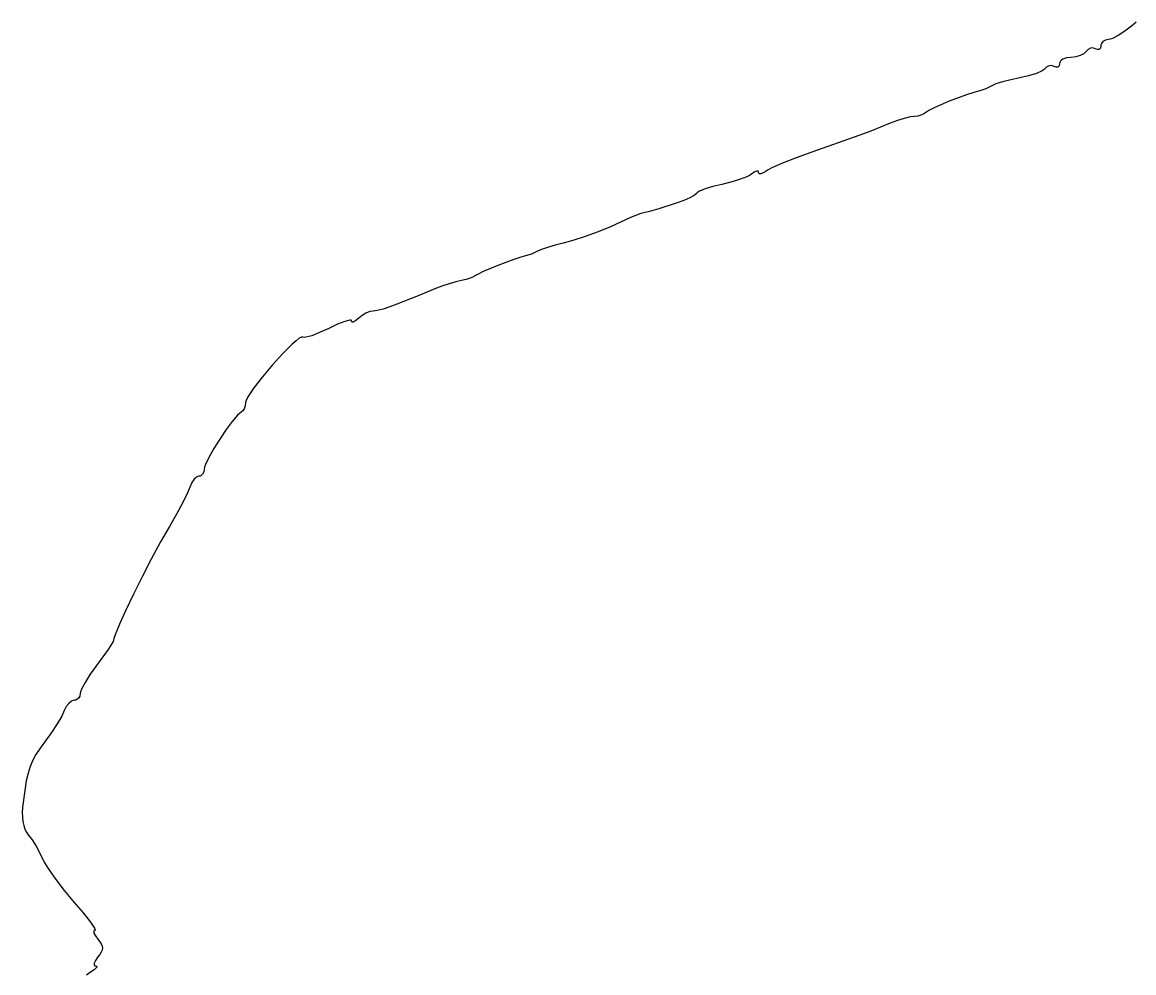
# Model space of a CAD drawing. Extents: x -20.7 to -3.4, y 4.4 to 16.8.
# Drawn here: x -5.833 to -4.614, y 12.935 to 13.977 of the extents above; entities that cross this region are included whole.
import ezdxf

# ---------------------------------------------------------------- set-up
doc = ezdxf.new("R2010")
doc.units = 0
doc.header["$MEASUREMENT"] = 0
doc.layers.add('LAYER_1', color=18, linetype='CONTINUOUS')

msp = doc.modelspace()

# ---------------------------------------------------------------- linework, layer by layer
at = {"layer": 'LAYER_1', "color": 7}
for p, q in [((-4.6164, 13.9727), (-4.6238, 13.9672)), ((-4.6114, 13.9772), (-4.6164, 13.9727)), ((-4.6451, 13.9576), (-4.6477, 13.956)), ((-4.6419, 13.9582), (-4.6451, 13.9576)), ((-4.64, 13.9585), (-4.6419, 13.9582)), ((-4.6374, 13.9594), (-4.64, 13.9585)), ((-4.6311, 13.9626), (-4.6374, 13.9594)), ((-4.6238, 13.9672), (-4.6311, 13.9626)), ((-4.6661, 13.9451), (-4.6672, 13.9438)), ((-4.6641, 13.9474), (-4.6661, 13.9451)), ((-4.6615, 13.9487), (-4.6641, 13.9474)), ((-4.6587, 13.9489), (-4.6615, 13.9487)), ((-4.6561, 13.948), (-4.6587, 13.9489)), ((-4.6537, 13.9471), (-4.6561, 13.948)), ((-4.6527, 13.9471), (-4.6537, 13.9471)), ((-4.6518, 13.9474), (-4.6527, 13.9471)), ((-4.6511, 13.9479), (-4.6518, 13.9474)), ((-4.6505, 13.9487), (-4.6511, 13.9479)), ((-4.65, 13.9511), (-4.6505, 13.9487)), ((-4.6499, 13.9525), (-4.65, 13.9511)), ((-4.6494, 13.9538), (-4.6499, 13.9525)), ((-4.6477, 13.956), (-4.6494, 13.9538)), ((-4.6951, 13.9331), (-4.6953, 13.9317)), ((-4.6943, 13.9344), (-4.6951, 13.9331)), ((-4.6932, 13.9355), (-4.6943, 13.9344)), ((-4.6916, 13.9365), (-4.6932, 13.9355)), ((-4.6876, 13.938), (-4.6916, 13.9365)), ((-4.6828, 13.9386), (-4.6876, 13.938)), ((-4.6776, 13.9391), (-4.6828, 13.9386)), ((-4.6727, 13.9405), (-4.6776, 13.9391)), ((-4.6687, 13.9426), (-4.6727, 13.9405)), ((-4.6672, 13.9438), (-4.6687, 13.9426)), ((-4.7207, 13.921), (-4.7292, 13.9183)), ((-4.7143, 13.9238), (-4.7207, 13.921)), ((-4.7122, 13.9252), (-4.7143, 13.9238)), ((-4.711, 13.9265), (-4.7122, 13.9252)), ((-4.7091, 13.9284), (-4.711, 13.9265)), ((-4.7067, 13.9295), (-4.7091, 13.9284)), ((-4.704, 13.9296), (-4.7067, 13.9295)), ((-4.7013, 13.9286), (-4.704, 13.9296)), ((-4.699, 13.9277), (-4.7013, 13.9286)), ((-4.698, 13.9277), (-4.699, 13.9277)), ((-4.6971, 13.928), (-4.698, 13.9277)), ((-4.6963, 13.9285), (-4.6971, 13.928)), ((-4.6958, 13.9293), (-4.6963, 13.9285)), ((-4.6953, 13.9317), (-4.6958, 13.9293)), ((-4.7652, 13.9094), (-4.7697, 13.9074)), ((-4.7579, 13.9116), (-4.7652, 13.9094)), ((-4.7488, 13.914), (-4.7579, 13.9116)), ((-4.7389, 13.9161), (-4.7488, 13.914)), ((-4.7292, 13.9183), (-4.7389, 13.9161)), ((-4.7975, 13.8974), (-4.8162, 13.8904)), ((-4.7892, 13.9001), (-4.7975, 13.8974)), ((-4.7827, 13.9019), (-4.7892, 13.9001)), ((-4.7762, 13.9041), (-4.7827, 13.9019)), ((-4.7697, 13.9074), (-4.7762, 13.9041)), ((-4.8162, 13.8904), (-4.8329, 13.8832)), ((-4.8656, 13.8716), (-4.8732, 13.8692)), ((-4.8591, 13.8733), (-4.8656, 13.8716)), ((-4.8545, 13.8739), (-4.8591, 13.8733)), ((-4.8509, 13.8742), (-4.8545, 13.8739)), ((-4.8474, 13.8752), (-4.8509, 13.8742)), ((-4.8442, 13.8766), (-4.8474, 13.8752)), ((-4.8418, 13.8783), (-4.8442, 13.8766)), ((-4.8387, 13.8804), (-4.8418, 13.8783)), ((-4.8329, 13.8832), (-4.8387, 13.8804)), ((-4.8809, 13.8663), (-4.9023, 13.8577)), ((-4.8732, 13.8692), (-4.8809, 13.8663)), ((-4.9153, 13.8529), (-4.967, 13.8347)), ((-4.9023, 13.8577), (-4.9153, 13.8529)), ((-4.984, 13.8285), (-4.9991, 13.8225)), ((-4.967, 13.8347), (-4.984, 13.8285)), ((-5.0333, 13.8105), (-5.0355, 13.8091)), ((-5.0302, 13.8128), (-5.0333, 13.8105)), ((-5.0276, 13.8138), (-5.0302, 13.8128)), ((-5.0266, 13.8139), (-5.0276, 13.8138)), ((-5.0259, 13.8137), (-5.0266, 13.8139)), ((-5.0254, 13.8132), (-5.0259, 13.8137)), ((-5.0253, 13.8124), (-5.0254, 13.8132)), ((-5.0251, 13.8116), (-5.0253, 13.8124)), ((-5.0246, 13.811), (-5.0251, 13.8116)), ((-5.0239, 13.8108), (-5.0246, 13.811)), ((-5.0229, 13.8108), (-5.0239, 13.8108)), ((-5.0203, 13.8118), (-5.0229, 13.8108)), ((-5.0172, 13.8138), (-5.0203, 13.8118)), ((-5.0147, 13.8153), (-5.0172, 13.8138)), ((-5.0107, 13.8174), (-5.0147, 13.8153)), ((-4.9991, 13.8225), (-5.0107, 13.8174)), ((-5.0658, 13.7993), (-5.0755, 13.7971)), ((-5.0557, 13.8016), (-5.0658, 13.7993)), ((-5.0462, 13.8045), (-5.0557, 13.8016)), ((-5.0384, 13.8076), (-5.0462, 13.8045)), ((-5.0355, 13.8091), (-5.0384, 13.8076)), ((-5.0959, 13.7872), (-5.1007, 13.7847)), ((-5.0935, 13.7892), (-5.0959, 13.7872)), ((-5.0923, 13.7904), (-5.0935, 13.7892)), ((-5.0903, 13.7917), (-5.0923, 13.7904)), ((-5.0839, 13.7945), (-5.0903, 13.7917)), ((-5.0755, 13.7971), (-5.0839, 13.7945)), ((-5.1157, 13.7787), (-5.1349, 13.7725)), ((-5.1074, 13.7818), (-5.1157, 13.7787)), ((-5.1007, 13.7847), (-5.1074, 13.7818)), ((-5.1657, 13.7628), (-5.1879, 13.7529)), ((-5.1546, 13.7673), (-5.1657, 13.7628)), ((-5.1449, 13.7697), (-5.1546, 13.7673)), ((-5.1349, 13.7725), (-5.1449, 13.7697)), ((-5.1879, 13.7529), (-5.2013, 13.7473)), ((-5.2289, 13.7376), (-5.2397, 13.7347)), ((-5.2155, 13.742), (-5.2289, 13.7376)), ((-5.2013, 13.7473), (-5.2155, 13.742)), ((-5.2678, 13.7261), (-5.2743, 13.7229)), ((-5.2636, 13.728), (-5.2678, 13.7261)), ((-5.2569, 13.7302), (-5.2636, 13.728)), ((-5.2486, 13.7326), (-5.2569, 13.7302)), ((-5.2397, 13.7347), (-5.2486, 13.7326)), ((-5.2936, 13.717), (-5.3112, 13.7104)), ((-5.2862, 13.7194), (-5.2936, 13.717)), ((-5.2808, 13.7208), (-5.2862, 13.7194)), ((-5.2743, 13.7229), (-5.2808, 13.7208)), ((-5.3329, 13.701), (-5.3358, 13.6992)), ((-5.3273, 13.7037), (-5.3329, 13.701)), ((-5.3112, 13.7104), (-5.3273, 13.7037)), ((-5.3647, 13.6903), (-5.3727, 13.6876)), ((-5.3572, 13.6925), (-5.3647, 13.6903)), ((-5.3512, 13.6939), (-5.3572, 13.6925)), ((-5.3462, 13.6949), (-5.3512, 13.6939)), ((-5.3416, 13.6963), (-5.3462, 13.6949)), ((-5.338, 13.6978), (-5.3416, 13.6963)), ((-5.3358, 13.6992), (-5.338, 13.6978)), ((-5.4005, 13.6765), (-5.4219, 13.6679)), ((-5.3803, 13.6847), (-5.4005, 13.6765)), ((-5.3727, 13.6876), (-5.3803, 13.6847)), ((-5.4296, 13.665), (-5.4371, 13.6626)), ((-5.4219, 13.6679), (-5.4296, 13.665)), ((-5.4639, 13.6526), (-5.4669, 13.65)), ((-5.4602, 13.6556), (-5.4639, 13.6526)), ((-5.456, 13.6581), (-5.4602, 13.6556)), ((-5.4518, 13.6598), (-5.456, 13.6581)), ((-5.4481, 13.6604), (-5.4518, 13.6598)), ((-5.4436, 13.661), (-5.4481, 13.6604)), ((-5.4371, 13.6626), (-5.4436, 13.661)), ((-5.4967, 13.6414), (-5.5067, 13.6367)), ((-5.487, 13.646), (-5.4967, 13.6414)), ((-5.479, 13.649), (-5.487, 13.646)), ((-5.4736, 13.6503), (-5.479, 13.649)), ((-5.4721, 13.6502), (-5.4736, 13.6503)), ((-5.4716, 13.6495), (-5.4721, 13.6502)), ((-5.4715, 13.6487), (-5.4716, 13.6495)), ((-5.471, 13.6483), (-5.4715, 13.6487)), ((-5.4703, 13.6482), (-5.471, 13.6483)), ((-5.4694, 13.6485), (-5.4703, 13.6482)), ((-5.4669, 13.65), (-5.4694, 13.6485)), ((-5.5326, 13.6278), (-5.5368, 13.6239)), ((-5.529, 13.6305), (-5.5326, 13.6278)), ((-5.5265, 13.6319), (-5.529, 13.6305)), ((-5.5256, 13.632), (-5.5265, 13.6319)), ((-5.525, 13.6318), (-5.5256, 13.632)), ((-5.5238, 13.6314), (-5.525, 13.6318)), ((-5.5218, 13.6316), (-5.5238, 13.6314)), ((-5.5154, 13.6333), (-5.5218, 13.6316)), ((-5.5067, 13.6367), (-5.5154, 13.6333)), ((-5.5368, 13.6239), (-5.547, 13.6137)), ((-5.547, 13.6137), (-5.5583, 13.6014)), ((-5.5583, 13.6014), (-5.5694, 13.5883)), ((-5.5694, 13.5883), (-5.5789, 13.576)), ((-5.5827, 13.5707), (-5.5856, 13.5661)), ((-5.5789, 13.576), (-5.5827, 13.5707)), ((-5.5885, 13.5565), (-5.5895, 13.5533)), ((-5.5881, 13.5599), (-5.5885, 13.5565)), ((-5.5874, 13.5624), (-5.5881, 13.5599)), ((-5.5856, 13.5661), (-5.5874, 13.5624)), ((-5.5969, 13.546), (-5.6025, 13.5393)), ((-5.5947, 13.5481), (-5.5969, 13.546)), ((-5.5929, 13.5493), (-5.5947, 13.5481)), ((-5.591, 13.5508), (-5.5929, 13.5493)), ((-5.5895, 13.5533), (-5.591, 13.5508)), ((-5.6091, 13.5303), (-5.6161, 13.52)), ((-5.6025, 13.5393), (-5.6091, 13.5303)), ((-5.6161, 13.52), (-5.6226, 13.5095)), ((-5.6226, 13.5095), (-5.6281, 13.4998)), ((-5.6281, 13.4998), (-5.6319, 13.492)), ((-5.635, 13.4815), (-5.6369, 13.4798)), ((-5.6338, 13.484), (-5.635, 13.4815)), ((-5.6334, 13.487), (-5.6338, 13.484)), ((-5.633, 13.489), (-5.6334, 13.487)), ((-5.6319, 13.492), (-5.633, 13.489)), ((-5.6467, 13.4723), (-5.6486, 13.4679)), ((-5.6442, 13.4759), (-5.6467, 13.4723)), ((-5.6416, 13.4783), (-5.6442, 13.4759)), ((-5.6403, 13.479), (-5.6416, 13.4783)), ((-5.6391, 13.4792), (-5.6403, 13.479)), ((-5.6379, 13.4794), (-5.6391, 13.4792)), ((-5.6369, 13.4798), (-5.6379, 13.4794)), ((-5.6516, 13.461), (-5.6569, 13.4504)), ((-5.6486, 13.4679), (-5.6516, 13.461)), ((-5.6569, 13.4504), (-5.6638, 13.4377)), ((-5.6638, 13.4377), (-5.6715, 13.4242)), ((-5.6715, 13.4242), (-5.6812, 13.4072)), ((-5.6812, 13.4072), (-5.6913, 13.3884)), ((-5.6913, 13.3884), (-5.7014, 13.369)), ((-5.7014, 13.369), (-5.711, 13.3499)), ((-5.711, 13.3499), (-5.7194, 13.3323)), ((-5.7194, 13.3323), (-5.7263, 13.3171)), ((-5.7263, 13.3171), (-5.731, 13.3053)), ((-5.7325, 13.3011), (-5.7332, 13.2981)), ((-5.731, 13.3053), (-5.7325, 13.3011)), ((-5.7388, 13.289), (-5.7514, 13.2716)), ((-5.7348, 13.295), (-5.7388, 13.289)), ((-5.7332, 13.2981), (-5.7348, 13.295)), ((-5.7583, 13.262), (-5.764, 13.253)), ((-5.7514, 13.2716), (-5.7583, 13.262)), ((-5.764, 13.253), (-5.7678, 13.2456)), ((-5.7697, 13.238), (-5.7712, 13.2356)), ((-5.7692, 13.2409), (-5.7697, 13.238)), ((-5.7689, 13.2429), (-5.7692, 13.2409)), ((-5.7678, 13.2456), (-5.7689, 13.2429)), ((-5.7846, 13.2265), (-5.7867, 13.2221)), ((-5.7818, 13.2301), (-5.7846, 13.2265)), ((-5.7788, 13.2325), (-5.7818, 13.2301)), ((-5.7773, 13.2332), (-5.7788, 13.2325)), ((-5.7759, 13.2334), (-5.7773, 13.2332)), ((-5.7746, 13.2336), (-5.7759, 13.2334)), ((-5.7733, 13.234), (-5.7746, 13.2336)), ((-5.7712, 13.2356), (-5.7733, 13.234)), ((-5.7896, 13.216), (-5.7945, 13.2077)), ((-5.7867, 13.2221), (-5.7896, 13.216)), ((-5.7945, 13.2077), (-5.8006, 13.1983)), ((-5.8073, 13.189), (-5.8131, 13.181)), ((-5.8006, 13.1983), (-5.8073, 13.189)), ((-5.8131, 13.181), (-5.8178, 13.1741)), ((-5.8214, 13.1676), (-5.8243, 13.161)), ((-5.8178, 13.1741), (-5.8214, 13.1676)), ((-5.8265, 13.1536), (-5.8284, 13.145)), ((-5.8243, 13.161), (-5.8265, 13.1536)), ((-5.8284, 13.145), (-5.832, 13.1215)), ((-5.8326, 13.1157), (-5.8329, 13.1102)), ((-5.832, 13.1215), (-5.8326, 13.1157)), ((-5.8329, 13.1102), (-5.8327, 13.1051)), ((-5.8327, 13.1051), (-5.8321, 13.1004)), ((-5.8321, 13.1004), (-5.8312, 13.0961)), ((-5.8312, 13.0961), (-5.8299, 13.0922)), ((-5.8299, 13.0922), (-5.8282, 13.0888)), ((-5.8282, 13.0888), (-5.8262, 13.0859)), ((-5.8262, 13.0859), (-5.8221, 13.0804)), ((-5.8221, 13.0804), (-5.8177, 13.0734)), ((-5.8177, 13.0734), (-5.8135, 13.0659)), ((-5.8135, 13.0659), (-5.8101, 13.0587)), ((-5.8101, 13.0587), (-5.8081, 13.0549)), ((-5.8081, 13.0549), (-5.8052, 13.05)), ((-5.8052, 13.05), (-5.7972, 13.0383)), ((-5.7972, 13.0383), (-5.787, 13.025)), ((-5.787, 13.025), (-5.7759, 13.0118)), ((-5.7759, 13.0118), (-5.7657, 12.9999)), ((-5.7657, 12.9999), (-5.758, 12.9901)), ((-5.758, 12.9901), (-5.7537, 12.9835)), ((-5.7537, 12.9835), (-5.7529, 12.9817)), ((-5.7529, 12.9817), (-5.753, 12.9813)), ((-5.754, 12.9809), (-5.7544, 12.9803)), ((-5.7544, 12.9803), (-5.7542, 12.9782)), ((-5.7542, 12.9782), (-5.7526, 12.9752)), ((-5.7533, 12.9811), (-5.754, 12.9809)), ((-5.753, 12.9813), (-5.7533, 12.9811)), ((-5.7526, 12.9752), (-5.7498, 12.9714)), ((-5.7498, 12.9714), (-5.7477, 12.9687)), ((-5.7477, 12.9687), (-5.7462, 12.9662)), ((-5.7462, 12.9572), (-5.7477, 12.9547)), ((-5.7462, 12.9662), (-5.7453, 12.9639)), ((-5.7453, 12.9595), (-5.7462, 12.9572)), ((-5.7453, 12.9639), (-5.745, 12.9617)), ((-5.745, 12.9617), (-5.7453, 12.9595)), ((-5.7538, 12.9451), (-5.754, 12.9439)), ((-5.7525, 12.9482), (-5.7538, 12.9451)), ((-5.7498, 12.952), (-5.7525, 12.9482)), ((-5.7477, 12.9547), (-5.7498, 12.952)), ((-5.7579, 12.9353), (-5.7623, 12.932)), ((-5.7539, 12.9379), (-5.7579, 12.9353)), ((-5.754, 12.9439), (-5.7538, 12.9429)), ((-5.7516, 12.94), (-5.7539, 12.9379)), ((-5.7538, 12.9429), (-5.7532, 12.9423)), ((-5.7532, 12.9423), (-5.7522, 12.9421)), ((-5.7522, 12.9421), (-5.7513, 12.9419)), ((-5.751, 12.9408), (-5.7516, 12.94)), ((-5.7513, 12.9419), (-5.7509, 12.9415)), ((-5.7509, 12.9415), (-5.751, 12.9408))]:
    msp.add_line(p, q, dxfattribs=at)

doc.saveas('drawing.dxf')
